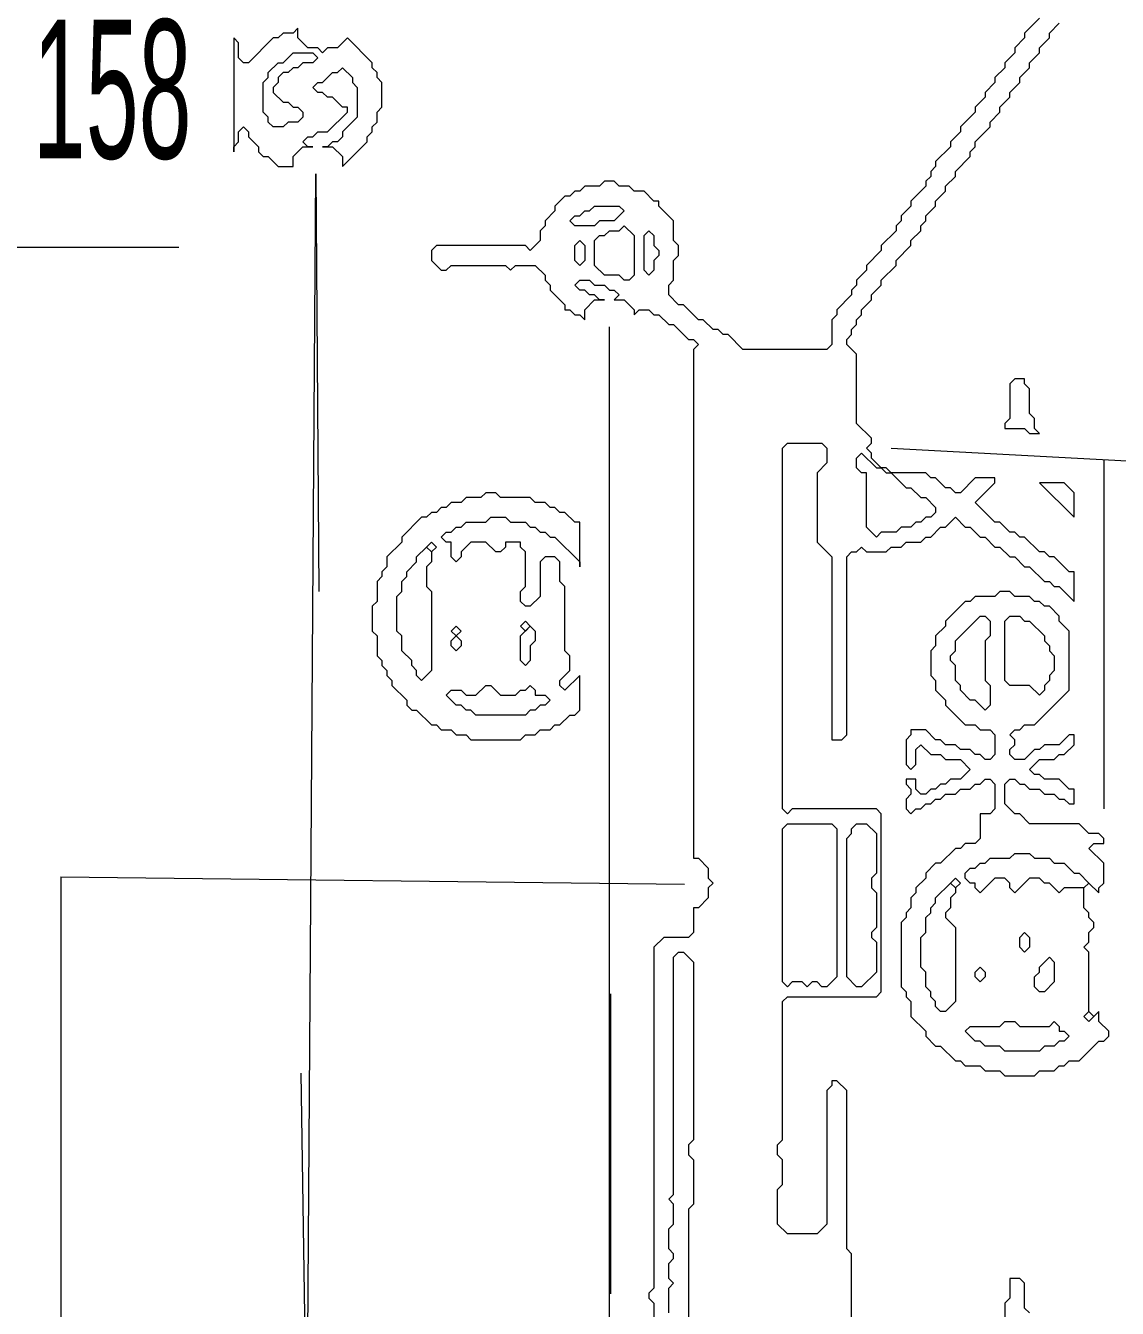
# Model space of a CAD drawing. Header units: millimetres. Extents: x 0 to 419, y 0 to 297.
# Drawn here: x 268.93 to 288.27, y 169.46 to 192.19 of the extents above; entities that cross this region are included whole.
import ezdxf

# ---------------------------------------------------------------- set-up
doc = ezdxf.new("R2010")
doc.units = ezdxf.units.MM
for name, color, linetype, lineweight in [('PAGE_001_OCR_TEXT', 6, 'Continuous', 0), ('PAGE_001_TRACE_CURVE', 6, 'Continuous', 0), ('PAGE_001_TRACE_STRAIGHT', 5, 'Continuous', 0), ('PAGE_001_TRACE_TEXT_SYMBOL', 6, 'Continuous', 0)]:
    doc.layers.add(name, color=color, linetype=linetype, lineweight=lineweight)
doc.styles.add('wqy-unicode', font='wqy-unicode.lff')

msp = doc.modelspace()

# ---------------------------------------------------------------- linework, layer by layer
at = {"layer": 'PAGE_001_TRACE_CURVE', "color": 6}
for points in [[(286.893, 192.325), (286.631, 192.062), (286.631, 191.975), (286.456, 191.8), (286.456, 191.712), (286.28, 191.537), (286.28, 191.449), (286.105, 191.274), (286.105, 191.187), (285.93, 191.011), (285.93, 190.924), (285.755, 190.749), (285.755, 190.661), (285.492, 190.398), (285.492, 190.311), (285.317, 190.136), (285.317, 190.048), (285.054, 189.785), (285.054, 189.698), (284.967, 189.61), (284.967, 189.523), (284.879, 189.435), (284.879, 189.347), (284.617, 189.085), (284.617, 188.997), (284.441, 188.822), (284.441, 188.734), (284.354, 188.647), (284.354, 188.559), (284.091, 188.296), (284.091, 188.209), (283.828, 187.946), (283.828, 187.859), (283.653, 187.683), (283.653, 187.596), (283.566, 187.508), (283.566, 187.421), (283.303, 187.158), (283.303, 187.07), (283.215, 186.983), (283.215, 186.545), (283.128, 186.457), (281.639, 186.457), (281.376, 186.72), (281.289, 186.72), (281.201, 186.808), (281.114, 186.808), (280.938, 186.983), (280.851, 186.983), (280.588, 187.245), (280.501, 187.245), (280.325, 187.421), (280.325, 187.596), (280.413, 187.683), (280.413, 188.034), (280.501, 188.121), (280.501, 188.296), (280.413, 188.384), (280.413, 188.734), (280.15, 188.997), (280.15, 189.085), (280.063, 189.085), (279.888, 189.26)], [(285.667, 189.873), (285.667, 189.96), (285.755, 190.048), (285.755, 190.136), (286.018, 190.398), (286.018, 190.486), (286.193, 190.661), (286.193, 190.749), (286.368, 190.924), (286.368, 191.011), (286.543, 191.187), (286.543, 191.274), (286.718, 191.449), (286.718, 191.537), (286.893, 191.712), (286.893, 191.8), (287.069, 191.975), (287.069, 192.062), (287.244, 192.238)], [(287.069, 182.341), (287.156, 182.253), (287.244, 182.253), (287.506, 181.991), (287.506, 182.516), (287.419, 182.516), (287.156, 182.779), (287.069, 182.779), (286.981, 182.867), (286.893, 182.867), (286.631, 183.129), (286.543, 183.129), (286.456, 183.217), (286.368, 183.217), (286.193, 183.392), (286.105, 183.392), (285.755, 183.742), (286.105, 184.093), (286.105, 184.18), (285.755, 184.18), (285.492, 183.917), (285.405, 183.917), (285.317, 184.005), (285.23, 184.005), (285.054, 184.18), (284.967, 184.18), (284.879, 184.268), (284.266, 184.268), (284.179, 184.355), (284.091, 184.355), (283.916, 184.531), (283.916, 184.618), (283.828, 184.706), (283.916, 184.793), (283.916, 184.881), (283.653, 185.144), (283.653, 186.37), (283.478, 186.545), (283.478, 186.632), (283.566, 186.72), (283.566, 186.808), (283.653, 186.895), (283.653, 186.983), (283.741, 187.07), (283.741, 187.158), (283.916, 187.333), (283.916, 187.421), (284.091, 187.596), (284.091, 187.683), (284.354, 187.946), (284.354, 188.034), (284.617, 188.296), (284.617, 188.384), (284.792, 188.559), (284.792, 188.647), (284.879, 188.734), (284.879, 188.822), (285.054, 188.997), (285.054, 189.085), (285.23, 189.26), (285.23, 189.347), (285.405, 189.523), (285.405, 189.61), (285.667, 189.873)], [(279.888, 189.26), (279.712, 189.26), (279.625, 189.347), (279.45, 189.347), (279.362, 189.435), (279.187, 189.435), (279.099, 189.347), (278.837, 189.347), (278.749, 189.26), (278.661, 189.26), (278.574, 189.172), (278.486, 189.172), (278.311, 188.997), (278.311, 188.91), (278.136, 188.734), (278.136, 188.647), (278.048, 188.559), (278.048, 188.384), (277.873, 188.209), (277.786, 188.296), (276.209, 188.296), (276.122, 188.209), (276.122, 188.034), (276.297, 187.859), (276.385, 187.859), (276.472, 187.946), (277.435, 187.946), (277.523, 187.859), (277.611, 187.946), (277.961, 187.946), (278.136, 187.771), (278.136, 187.683), (278.224, 187.596), (278.224, 187.508), (278.486, 187.245), (278.486, 187.158), (278.574, 187.158), (278.661, 187.07), (278.749, 187.07), (278.837, 186.983), (278.837, 187.158), (279.012, 187.333), (279.187, 187.333), (279.099, 187.333), (279.012, 187.421), (278.924, 187.421), (278.837, 187.508), (278.749, 187.508), (278.661, 187.596), (278.749, 187.683), (278.924, 187.683), (279.012, 187.596), (279.187, 187.596), (279.275, 187.508), (279.362, 187.508), (279.45, 187.421), (279.362, 187.333), (279.537, 187.333), (279.712, 187.158), (279.712, 187.07), (279.8, 187.158), (279.975, 187.158), (280.063, 187.07), (280.15, 187.07)], [(280.15, 187.07), (280.325, 186.895), (280.413, 186.895), (280.676, 186.632), (280.763, 186.632), (280.851, 186.545), (280.763, 186.457), (280.763, 177.437), (280.851, 177.437), (281.026, 177.261), (281.026, 177.086), (281.114, 176.999), (281.026, 176.911), (281.026, 176.736), (280.851, 176.561), (280.763, 176.561), (280.763, 176.123), (280.676, 176.035), (280.238, 176.035), (280.063, 175.86), (280.063, 169.817), (279.975, 169.73), (279.975, 169.642), (280.063, 169.554), (280.063, 165.701)], [(283.566, 170.43), (283.478, 170.518), (283.478, 173.32), (283.303, 173.495), (283.215, 173.495), (283.215, 173.408), (283.128, 173.32), (283.128, 170.956), (282.953, 170.781), (282.427, 170.781), (282.252, 170.956), (282.252, 171.569), (282.34, 171.656), (282.34, 172.094), (282.252, 172.182), (282.252, 172.357), (282.34, 172.445), (282.34, 174.897), (282.427, 174.984), (284.004, 174.984), (284.091, 175.072), (284.091, 178.225), (284.004, 178.312), (282.515, 178.312), (282.427, 178.225), (282.34, 178.312), (282.34, 184.706), (282.427, 184.793), (283.04, 184.793), (283.128, 184.706), (283.128, 184.443), (282.953, 184.268), (282.953, 183.042), (283.215, 182.779), (283.215, 179.538), (283.39, 179.538), (283.478, 179.626), (283.478, 182.779), (283.566, 182.867), (283.653, 182.867), (283.741, 182.954), (283.828, 182.867), (284.179, 182.867), (284.266, 182.954), (284.441, 182.954), (284.529, 183.042), (284.792, 183.042), (284.879, 183.129), (284.967, 183.129), (285.142, 183.304), (285.23, 183.304), (285.405, 183.48), (285.58, 183.304), (285.667, 183.304), (285.843, 183.129), (285.93, 183.129), (286.105, 182.954), (286.193, 182.954), (286.368, 182.779), (286.456, 182.779), (286.631, 182.604), (286.718, 182.604), (286.981, 182.341), (287.069, 182.341)], [(280.325, 169.379), (280.325, 169.817), (280.413, 169.905), (280.325, 169.992), (280.325, 170.255), (280.413, 170.343), (280.413, 170.43), (280.325, 170.518), (280.325, 170.868), (280.413, 170.956), (280.413, 171.306), (280.325, 171.394), (280.413, 171.481), (280.413, 175.685), (280.501, 175.773), (280.588, 175.773), (280.763, 175.597), (280.763, 172.445), (280.676, 172.357), (280.676, 172.182), (280.763, 172.094), (280.763, 171.306), (280.676, 171.218), (280.676, 169.292)], [(283.566, 168.503), (283.566, 170.43)], [(286.718, 169.379), (286.631, 169.467), (286.631, 169.905), (286.543, 169.992), (286.368, 169.992), (286.368, 169.642), (286.28, 169.554), (286.28, 169.292)]]:
    msp.add_lwpolyline(points, dxfattribs=at)
for points in [[(278.924, 188.91), (279.012, 188.997), (279.45, 188.997), (279.537, 188.91), (279.362, 188.734), (279.099, 188.734), (279.012, 188.647), (278.661, 188.647), (278.574, 188.734), (278.661, 188.822), (278.749, 188.822), (278.837, 188.91)], [(279.45, 188.559), (279.537, 188.647), (279.712, 188.472), (279.712, 187.771), (279.625, 187.683), (279.537, 187.683), (279.45, 187.771), (279.187, 187.771), (279.012, 187.946), (279.012, 188.384), (279.099, 188.472), (279.187, 188.472), (279.275, 188.559)], [(279.888, 188.472), (279.975, 188.559), (280.063, 188.472), (280.063, 188.296), (280.15, 188.209), (280.15, 188.121), (280.063, 188.034), (280.063, 187.859), (279.975, 187.771), (279.888, 187.859)], [(278.661, 188.296), (278.749, 188.384), (278.837, 188.296), (278.837, 188.034), (278.749, 187.946), (278.661, 188.034)], [(283.653, 184.531), (283.741, 184.618), (284.004, 184.355), (284.091, 184.355), (284.179, 184.268), (284.266, 184.268), (284.529, 184.005), (284.617, 184.005), (284.792, 183.83), (284.879, 183.83), (285.054, 183.655), (285.054, 183.567), (284.967, 183.48), (284.879, 183.48), (284.792, 183.392), (284.704, 183.392), (284.617, 183.304), (284.441, 183.304), (284.354, 183.217), (284.091, 183.217), (284.004, 183.129), (283.828, 183.304), (283.828, 184.268), (283.741, 184.268), (283.653, 184.355)], [(282.34, 177.962), (282.427, 178.05), (283.215, 178.05), (283.303, 177.962), (283.303, 175.335), (283.128, 175.159), (283.04, 175.159), (282.953, 175.247), (282.865, 175.247), (282.777, 175.159), (282.69, 175.247), (282.515, 175.247), (282.427, 175.159), (282.34, 175.247)], [(283.566, 177.962), (283.653, 178.05), (283.828, 178.05), (284.004, 177.874), (284.004, 177.174), (283.916, 177.086), (283.916, 176.911), (284.004, 176.824), (284.004, 176.21), (283.916, 176.123), (283.916, 176.035), (284.004, 175.948), (284.004, 175.422), (283.741, 175.159), (283.653, 175.159), (283.478, 175.335), (283.478, 177.787), (283.566, 177.874)]]:
    msp.add_lwpolyline(points, close=True, dxfattribs=at)
at = {"layer": 'PAGE_001_TRACE_STRAIGHT', "color": 5}
for p, q in [((273.916, 166.539), (274.077, 189.57)), ((274.077, 189.57), (274.127, 182.166)), ((244.707, 188.266), (271.647, 188.266)), ((279.272, 186.856), (279.272, 167.97)), ((284.266, 184.706), (290.747, 184.355)), ((288.032, 184.502), (288.032, 178.312)), ((269.557, 177.107), (269.557, 161.408)), ((269.557, 177.107), (280.605, 176.977)), ((279.297, 175.037), (279.297, 169.718)), ((273.807, 173.627), (273.916, 166.539))]:
    msp.add_line(p, q, dxfattribs=at)
at = {"layer": 'PAGE_001_TRACE_TEXT_SYMBOL', "color": 6}
for points in [[(273.757, 192.15), (273.67, 192.062), (273.495, 192.062), (273.407, 191.975), (273.319, 191.975), (272.882, 191.537), (272.794, 191.537), (272.706, 191.624), (272.706, 191.887), (272.619, 191.975), (272.619, 189.96), (272.619, 190.048), (272.706, 190.136), (272.706, 190.311), (272.794, 190.398), (272.882, 190.311), (272.882, 190.223), (273.057, 190.048), (273.057, 189.96), (273.144, 189.873), (273.232, 189.873), (273.407, 189.698), (273.67, 189.698), (273.67, 189.873), (273.845, 190.048), (274.02, 190.048), (273.932, 190.048), (273.845, 190.136), (273.932, 190.223), (274.02, 190.223), (274.108, 190.311), (274.283, 190.311), (274.633, 190.661), (274.633, 190.749), (274.545, 190.749), (274.37, 190.924), (274.283, 190.924), (274.195, 191.011), (274.108, 191.011), (274.02, 191.099), (274.108, 191.187), (274.195, 191.187), (274.37, 191.362), (274.458, 191.362), (274.545, 191.449), (274.721, 191.274), (274.721, 191.187), (274.808, 191.099), (274.808, 190.574), (274.545, 190.311), (274.545, 190.223), (274.458, 190.136), (274.37, 190.136), (274.283, 190.048), (274.195, 190.048), (274.37, 190.048), (274.545, 189.873), (274.545, 189.698), (274.983, 190.136), (274.983, 190.223), (275.071, 190.311), (275.071, 190.398), (275.159, 190.486), (275.159, 190.661)], [(275.159, 190.661), (275.246, 190.749), (275.246, 191.187), (275.159, 191.274), (275.159, 191.362), (275.071, 191.449), (275.071, 191.537), (274.633, 191.975), (274.458, 191.8), (274.283, 191.8), (274.195, 191.712), (274.108, 191.8), (273.932, 191.8), (273.757, 191.975), (273.757, 192.15)], [(277.085, 183.917), (276.998, 183.83), (276.735, 183.83), (276.647, 183.742), (276.472, 183.742), (276.385, 183.655), (276.297, 183.655), (276.209, 183.567), (276.122, 183.567), (276.034, 183.48), (275.947, 183.48), (275.596, 183.129), (275.596, 183.042), (275.334, 182.779), (275.334, 182.604), (275.246, 182.516), (275.246, 182.429), (275.159, 182.341), (275.159, 181.991), (275.071, 181.903), (275.071, 181.465), (275.159, 181.378), (275.159, 181.027), (275.246, 180.94), (275.246, 180.852), (275.334, 180.765), (275.334, 180.677), (275.421, 180.589), (275.421, 180.502), (275.684, 180.239), (275.684, 180.152), (275.772, 180.064), (275.859, 180.064), (276.122, 179.801), (276.209, 179.801), (276.297, 179.714), (276.472, 179.714), (276.56, 179.626), (276.735, 179.626), (276.822, 179.538), (277.698, 179.538), (277.786, 179.626), (277.961, 179.626), (278.048, 179.714), (278.224, 179.714), (278.311, 179.801), (278.399, 179.801), (278.574, 179.976), (278.661, 179.976), (278.749, 180.064), (278.749, 180.677), (278.486, 180.414), (278.399, 180.502), (278.399, 180.589), (278.574, 180.765), (278.574, 181.027), (278.486, 181.115), (278.486, 182.253), (278.399, 182.341), (278.399, 182.691), (278.311, 182.779), (278.136, 182.779), (278.048, 182.691), (278.048, 182.078)], [(278.048, 182.078), (277.873, 181.903), (277.786, 181.903), (277.698, 181.991), (277.698, 182.166), (277.786, 182.253), (277.786, 182.867), (277.698, 182.954), (277.698, 183.042), (277.435, 183.042), (277.435, 182.954), (277.348, 182.867), (277.26, 182.867), (277.085, 183.042), (276.822, 183.042), (276.647, 182.867), (276.647, 182.779), (276.56, 182.691), (276.472, 182.779), (276.472, 183.042), (276.385, 183.042), (276.297, 183.129), (276.385, 183.217), (276.472, 183.217), (276.56, 183.304), (276.647, 183.304), (276.735, 183.392), (277.085, 183.392), (277.173, 183.48), (277.435, 183.48), (277.523, 183.392), (277.786, 183.392), (277.873, 183.304), (277.961, 183.304), (278.048, 183.217), (278.136, 183.217), (278.224, 183.129), (278.311, 183.129), (278.749, 182.691), (278.749, 182.604), (278.749, 183.392), (278.661, 183.392), (278.486, 183.567), (278.399, 183.567), (278.311, 183.655), (278.224, 183.655), (278.136, 183.742), (277.961, 183.742), (277.873, 183.83), (277.348, 183.83), (277.26, 183.917), (277.085, 183.917)], [(286.193, 182.166), (286.105, 182.078), (285.755, 182.078), (285.667, 181.991), (285.58, 181.991), (285.23, 181.64), (285.23, 181.553), (285.054, 181.378), (285.054, 181.202), (284.967, 181.115), (284.967, 180.677), (285.054, 180.589), (285.054, 180.414), (285.23, 180.239), (285.23, 180.152), (285.58, 179.801), (285.755, 179.801), (285.843, 179.714), (286.018, 179.714), (286.105, 179.626), (286.105, 179.276), (286.018, 179.188), (285.93, 179.188), (285.843, 179.276), (285.755, 179.276), (285.667, 179.363), (285.492, 179.363), (285.405, 179.451), (285.23, 179.451), (285.142, 179.538), (285.054, 179.538), (284.879, 179.714), (284.617, 179.714), (284.617, 179.626), (284.529, 179.538), (284.529, 179.101), (284.617, 179.013), (284.704, 179.101), (284.704, 179.363), (284.792, 179.451), (284.967, 179.276), (285.142, 179.276), (285.23, 179.188), (285.492, 179.188), (285.667, 179.013), (285.492, 178.838), (285.317, 178.838), (285.23, 178.75), (285.142, 178.75), (285.054, 178.663), (284.967, 178.663), (284.879, 178.575), (284.792, 178.575), (284.704, 178.663), (284.704, 178.838), (284.529, 178.838), (284.529, 178.75), (284.617, 178.663), (284.617, 178.575), (284.529, 178.488), (284.529, 178.312), (284.617, 178.225), (284.704, 178.312), (284.792, 178.312)], [(286.456, 179.538), (286.368, 179.626), (286.456, 179.714), (286.543, 179.714), (286.631, 179.801), (286.806, 179.801), (287.419, 180.414), (287.419, 181.465), (287.244, 181.64), (287.244, 181.728), (287.069, 181.903), (286.981, 181.903), (286.893, 181.991), (286.806, 181.991), (286.718, 182.078), (286.456, 182.078), (286.368, 182.166), (286.193, 182.166)], [(287.769, 174.722), (287.769, 175.773), (287.682, 175.86), (287.769, 175.948), (287.769, 176.123), (287.857, 176.21), (287.857, 176.298), (287.769, 176.386), (287.769, 176.473), (287.682, 176.561), (287.682, 176.911), (287.769, 176.999), (287.944, 176.824), (287.944, 176.911), (288.032, 176.999), (288.032, 177.349), (287.769, 177.612), (287.857, 177.699), (288.032, 177.699), (288.032, 177.787), (287.944, 177.874), (287.769, 177.874), (287.594, 178.05), (286.718, 178.05), (286.543, 178.225), (286.456, 178.225), (286.28, 178.4), (286.28, 178.75), (286.368, 178.838), (286.456, 178.838), (286.543, 178.75), (286.631, 178.75), (286.718, 178.663), (286.893, 178.663), (286.981, 178.575), (287.156, 178.575), (287.244, 178.488), (287.331, 178.488), (287.419, 178.4), (287.506, 178.4), (287.506, 178.663), (287.419, 178.663), (287.244, 178.838), (286.981, 178.838), (286.893, 178.925), (286.806, 178.925), (286.718, 179.013), (286.893, 179.188), (287.156, 179.188), (287.244, 179.276), (287.331, 179.276), (287.506, 179.451), (287.506, 179.626), (287.419, 179.626), (287.244, 179.451), (286.981, 179.451), (286.893, 179.363), (286.806, 179.363), (286.631, 179.188), (286.456, 179.188), (286.368, 179.276), (286.368, 179.363), (286.456, 179.451), (286.456, 179.538)], [(284.792, 178.312), (284.879, 178.4), (284.967, 178.4), (285.054, 178.488), (285.142, 178.488), (285.23, 178.575), (285.405, 178.575), (285.492, 178.663), (285.667, 178.663), (285.755, 178.75), (285.843, 178.75), (285.93, 178.838), (286.018, 178.838), (286.105, 178.75), (286.105, 178.312), (286.018, 178.225), (285.843, 178.225), (285.843, 177.787), (285.755, 177.699), (285.58, 177.699), (285.492, 177.612), (285.405, 177.612), (285.142, 177.349), (285.054, 177.349), (284.879, 177.174), (284.879, 177.086), (284.704, 176.911), (284.704, 176.824), (284.617, 176.736), (284.617, 176.561), (284.529, 176.473), (284.529, 176.386), (284.441, 176.298), (284.441, 175.159), (284.529, 175.072), (284.529, 174.984), (284.617, 174.897), (284.617, 174.634), (284.879, 174.371), (284.879, 174.284), (285.054, 174.109), (285.142, 174.109), (285.405, 173.846), (285.492, 173.846), (285.58, 173.758), (285.843, 173.758), (285.93, 173.671), (286.193, 173.671), (286.28, 173.583), (286.806, 173.583), (286.893, 173.671), (287.156, 173.671), (287.244, 173.758), (287.331, 173.758), (287.419, 173.846), (287.594, 173.846), (287.944, 174.196), (288.032, 174.196), (288.12, 174.284), (288.12, 174.371), (287.944, 174.546), (287.944, 174.722), (287.857, 174.634), (287.769, 174.722)]]:
    msp.add_lwpolyline(points, dxfattribs=at)
for points in [[(273.67, 191.712), (274.02, 191.712), (274.108, 191.624), (274.02, 191.537), (273.845, 191.537), (273.757, 191.449), (273.67, 191.449), (273.582, 191.362), (273.495, 191.362), (273.407, 191.274), (273.407, 191.187), (273.319, 191.099), (273.319, 191.011), (273.495, 190.836), (273.582, 190.836), (273.67, 190.749), (273.757, 190.749), (273.845, 190.661), (273.845, 190.574), (273.757, 190.486), (273.582, 190.486), (273.495, 190.398), (273.319, 190.398), (273.232, 190.486), (273.232, 190.574), (273.144, 190.661), (273.144, 191.187), (273.232, 191.274), (273.232, 191.362), (273.407, 191.537), (273.495, 191.537)], [(286.456, 185.932), (286.368, 185.844), (286.368, 185.231), (286.28, 185.144), (286.28, 185.056), (286.631, 185.056), (286.718, 184.968), (286.893, 184.968), (286.806, 185.056), (286.806, 185.231), (286.718, 185.319), (286.718, 185.757), (286.631, 185.844), (286.631, 185.932)], [(286.893, 184.093), (287.506, 183.48), (287.506, 183.917), (287.331, 184.093)], [(276.034, 182.954), (276.122, 183.042), (276.209, 182.954), (276.122, 182.867)], [(276.034, 182.954), (276.122, 182.867), (276.122, 182.691), (276.034, 182.604), (276.034, 182.253), (276.122, 182.166), (276.122, 180.765), (275.947, 180.589), (275.859, 180.677), (275.859, 180.765), (275.772, 180.852), (275.772, 180.94), (275.596, 181.115), (275.596, 181.378), (275.509, 181.465), (275.509, 182.078), (275.596, 182.166), (275.596, 182.341), (275.684, 182.429), (275.684, 182.516), (275.859, 182.691), (275.859, 182.779)], [(277.698, 181.553), (277.786, 181.64), (277.873, 181.553), (277.786, 181.465)], [(285.843, 181.728), (285.93, 181.728), (286.018, 181.64), (286.018, 181.378), (285.93, 181.29), (285.93, 180.589), (286.018, 180.502), (286.018, 180.152), (285.93, 180.064), (285.755, 180.239), (285.667, 180.239), (285.492, 180.414), (285.492, 180.502), (285.405, 180.589), (285.405, 180.852), (285.317, 180.94), (285.317, 181.027), (285.405, 181.115), (285.405, 181.29)], [(286.28, 181.64), (286.368, 181.728), (286.543, 181.728), (286.631, 181.64), (286.718, 181.64), (286.981, 181.378), (286.981, 181.29), (287.069, 181.202), (287.069, 181.115), (287.156, 181.027), (287.156, 180.765), (287.069, 180.677), (287.069, 180.589), (286.981, 180.502), (286.981, 180.414), (286.893, 180.327), (286.718, 180.502), (286.368, 180.502), (286.28, 180.589)], [(276.472, 181.465), (276.56, 181.553), (276.647, 181.465), (276.56, 181.378)], [(277.873, 181.553), (277.961, 181.465), (277.961, 181.29), (277.873, 181.202), (277.873, 180.94), (277.786, 180.852), (277.698, 180.94), (277.698, 181.378)], [(276.472, 181.29), (276.56, 181.378), (276.647, 181.29), (276.647, 181.202), (276.56, 181.115), (276.472, 181.202)], [(277.085, 180.502), (277.173, 180.502), (277.348, 180.327), (277.611, 180.327), (277.698, 180.414), (277.786, 180.414), (277.873, 180.502), (277.961, 180.414), (277.961, 180.327), (278.136, 180.327), (278.224, 180.239), (278.136, 180.152), (278.048, 180.152), (277.961, 180.064), (277.873, 180.064), (277.786, 179.976), (276.91, 179.976), (276.822, 180.064), (276.735, 180.064), (276.647, 180.152), (276.56, 180.152), (276.385, 180.327), (276.472, 180.414), (276.647, 180.414), (276.735, 180.327), (276.91, 180.327)], [(286.368, 177.437), (286.456, 177.524), (286.718, 177.524), (286.806, 177.437), (287.069, 177.437), (287.156, 177.349), (287.331, 177.349), (287.506, 177.174), (287.594, 177.174), (287.769, 176.999), (287.682, 176.911), (287.331, 176.911), (287.244, 176.824), (287.069, 176.999), (286.981, 176.999), (286.893, 177.086), (286.718, 177.086), (286.456, 176.824), (286.368, 176.911), (286.368, 176.999), (286.28, 177.086), (286.105, 177.086), (285.843, 176.824), (285.755, 176.911), (285.755, 176.999), (285.667, 176.999), (285.58, 177.086), (285.58, 177.174), (285.667, 177.261), (285.755, 177.261), (285.843, 177.349), (285.93, 177.349), (286.018, 177.437)], [(285.317, 176.999), (285.405, 177.086), (285.492, 176.999), (285.405, 176.911)], [(285.317, 176.999), (285.405, 176.911), (285.405, 176.824), (285.317, 176.736), (285.317, 176.561), (285.23, 176.473), (285.23, 176.386), (285.405, 176.21), (285.405, 174.897), (285.23, 174.722), (285.142, 174.722), (285.054, 174.809), (285.054, 174.897), (284.967, 174.984), (284.967, 175.072), (284.879, 175.159), (284.879, 175.422), (284.792, 175.51), (284.792, 176.035), (284.879, 176.123), (284.879, 176.386), (284.967, 176.473), (284.967, 176.561), (285.054, 176.648), (285.054, 176.736)], [(286.543, 176.035), (286.631, 176.123), (286.718, 176.035), (286.718, 175.86), (286.631, 175.773), (286.543, 175.86)], [(285.755, 175.422), (285.843, 175.51), (285.93, 175.422), (285.93, 175.335), (285.843, 175.247), (285.755, 175.335)], [(287.069, 175.685), (287.156, 175.597), (287.156, 175.247), (286.981, 175.072), (286.893, 175.072), (286.806, 175.159), (286.806, 175.335), (286.893, 175.422), (286.893, 175.51)], [(287.682, 174.634), (287.769, 174.722), (287.857, 174.634), (287.769, 174.546)], [(286.193, 174.459), (286.28, 174.546), (286.456, 174.546), (286.543, 174.459), (287.069, 174.459), (287.156, 174.546), (287.244, 174.459), (287.244, 174.371), (287.331, 174.371), (287.419, 174.284), (287.331, 174.196), (287.244, 174.196), (287.156, 174.109), (286.981, 174.109), (286.893, 174.021), (286.28, 174.021), (286.193, 174.109), (285.93, 174.109), (285.843, 174.196), (285.755, 174.196), (285.58, 174.371), (285.667, 174.459)]]:
    msp.add_lwpolyline(points, close=True, dxfattribs=at)

# ---------------------------------------------------------------- texts
at = {"layer": 'PAGE_001_OCR_TEXT', "color": 6, "style": 'wqy-unicode', "width": 0.512239}
msp.add_text('158', height=2.4592, dxfattribs=at).set_placement((269.062, 189.842))

doc.saveas('drawing.dxf')
